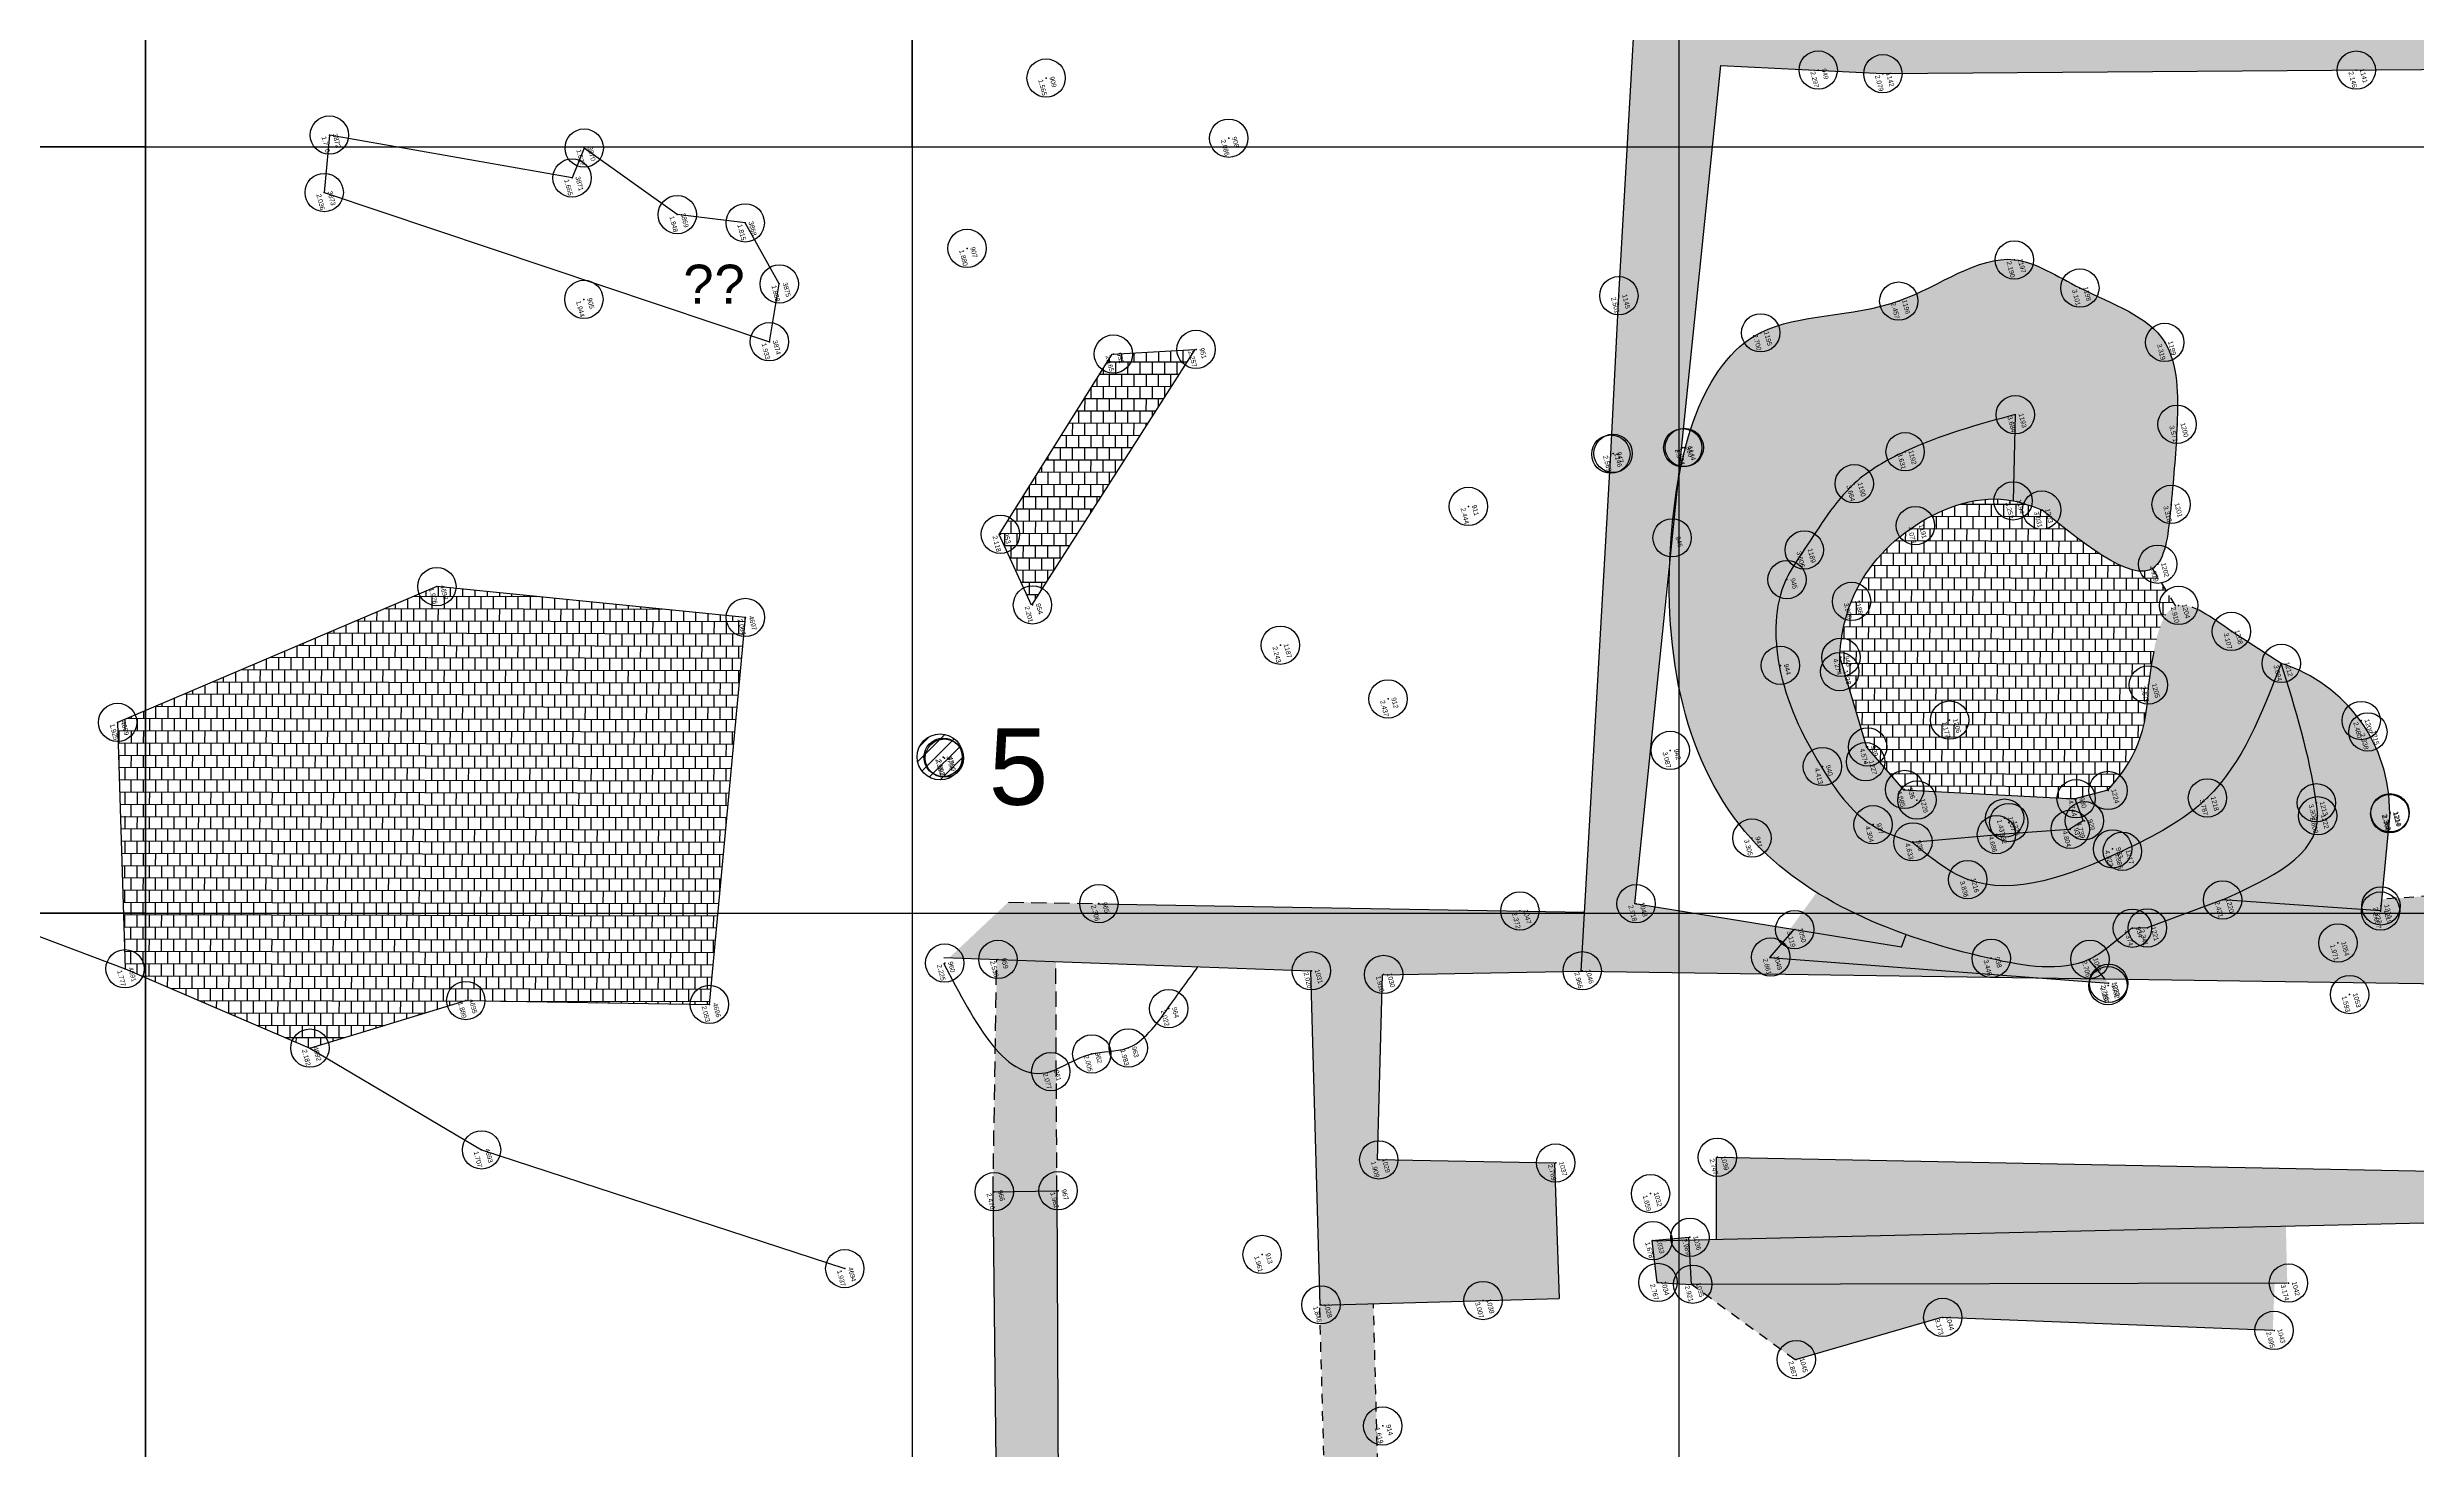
# Model space of a CAD drawing. Header units: millimetres. Extents: x 979 to 714242, y 976 to 4055134.
# Drawn here: x 714077.69 to 714108.6, y 4054825.84 to 4054844.14 of the extents above; entities that cross this region are included whole.
import ezdxf

# ---------------------------------------------------------------- set-up
doc = ezdxf.new("R2010")
doc.units = ezdxf.units.MM
doc.header["$LTSCALE"] = 0.5
doc.header["$MEASUREMENT"] = 0
doc.header["$PDMODE"] = 32
doc.header["$PDSIZE"] = 0.5
for name, pattern in [('ACAD_ISO03W100', [30, 12, -18]), ('DASHED', [0.75, 0.5, -0.25]), ('KatAxonas', [130, 100, -15, 0, -15])]:
    doc.linetypes.add(name, pattern=pattern)
for name, color, linetype in [('__kamini', 255, 'Continuous'), ('__lithosoros', 50, 'Continuous'), ('__toixeia_pyrg', 5, 'Continuous'), ('Allo', 3, 'KatAxonas'), ('apolaxevmenoi_11', 255, 'Continuous'), ('hatch_kaminiou', 6, 'Continuous'), ('hatch_pyrgou', 5, 'Continuous'), ('kanabos', 7, 'Continuous'), ('kanabos_10_10', 254, 'Continuous'), ('TAX-DESC', 45, 'Continuous'), ('TAX-H', 192, 'Continuous'), ('TAX-KOD', 7, 'Continuous'), ('TAX-SHM', 7, 'Continuous')]:
    doc.layers.add(name, color=color, linetype=linetype)
doc.layers.add('evrimata', color=7, linetype='Continuous', true_color=0xf96b06)
doc.styles.add('gr-sdtopo1', font='gr-sdtopo1.shx', dxfattribs={"bigfont": 'BigFgrsdto1.shx'})
doc.styles.get("Standard").update_dxf_attribs({"font": 'arial.ttf'})

# ---------------------------------------------------------------- blocks, each defined once
blk = doc.blocks.new('kanabos')
at = {"layer": 'kanabos'}
blk.add_line((714088.096, 4054912.798), (714088.096, 4054712.798), dxfattribs=at)
blk = doc.blocks.new('kanabos 10_10')
at = {"layer": 'kanabos_10_10'}
for p, q in [((714253.259, 4054882.869), (714253.259, 4054802.869)), ((714263.259, 4054882.869), (714263.259, 4054802.869)), ((714243.259, 4054842.869), (714313.259, 4054842.869)), ((714243.259, 4054842.869), (714243.259, 4054822.869)), ((714243.259, 4054832.869), (714313.259, 4054832.869))]:
    blk.add_line(p, q, dxfattribs=at)
blk = doc.blocks.new('blk_SHMEIO_3-Lay')
at = {"layer": 'TAX-SHM'}
blk.add_point((0, 0), dxfattribs=at)
at = {"layer": 'TAX-DESC', "style": 'gr-sdtopo1'}
blk.add_attdef('DESC', (1.12, -0.34), '', height=0.5, dxfattribs=at)
at = {"layer": 'TAX-H', "style": 'gr-sdtopo1'}
blk.add_attdef('H', (0, -1.7), '', height=1, dxfattribs=at)
at = {"layer": 'TAX-KOD', "style": 'gr-sdtopo1'}
blk.add_attdef('KOD', (0, 0.7), '', height=1, dxfattribs=at)
blk = doc.blocks.new('kan10_10_1')
for p, q in [((714384.945, 4054970.478), (714374.945, 4054970.478)), ((714384.945, 4054960.478), (714384.945, 4054970.478)), ((714374.945, 4054960.478), (714384.945, 4054960.478)), ((714384.945, 4054960.478), (714374.945, 4054960.478)), ((714384.945, 4054950.478), (714384.945, 4054960.478)), ((714374.945, 4054940.478), (714374.945, 4054930.478)), ((714384.945, 4054930.478), (714384.945, 4054940.478)), ((714374.945, 4054930.478), (714384.945, 4054930.478))]:
    blk.add_line(p, q)

msp = doc.modelspace()

# ---------------------------------------------------------------- hatches: boundary and pattern name
at = {"layer": '__lithosoros', "linetype": 'DASHED', "ltscale": 0.5}
h = msp.add_hatch(dxfattribs=at)
h.set_pattern_fill('AR-B88', color=256, scale=0.02, angle=-0.1254, style=0)
h.set_pattern_definition([(359.8746302306, (-8869.91277, 1572.2518), (0.000350098162, 0.159999616972), []), (89.8746302306, (-8869.912766, 1572.25179), (-0.079649710324, 0.1601746660533), [0.16, -0.16])])
h.paths.add_polyline_path([(714091.582, 4054840.133), (714092.661, 4054840.193), (714090.528, 4054836.858), (714090.108, 4054837.78)])
h = msp.add_hatch(dxfattribs=at)
h.set_pattern_fill('AR-B88', color=256, scale=0.02, angle=-0.1254, style=0)
h.set_pattern_definition([(359.8746302306, (0.01584, -0.03205), (0.000350098162, 0.159999616972), []), (89.8746302306, (0.015845, -0.03205), (-0.079649710324, 0.1601746660533), [0.16, -0.16])])
edge = h.paths.add_edge_path()
edge.add_spline(control_points=[(714105.097, 4054835.818), (714105.165, 4054836.29), (714105.233, 4054836.762), (714105.454, 4054836.846)], knot_values=[0.822233, 0.822233, 0.822233, 0.822233, 1.877137, 1.877137, 1.877137, 1.877137], degree=3, periodic=0)
edge.add_line((714105.454, 4054836.846), (714105.152, 4054837.336))
edge.add_spline(control_points=[(714105.152, 4054837.336), (714104.871, 4054837.162), (714104.288, 4054837.632), (714103.706, 4054838.101)], knot_values=[28.066072, 28.066072, 28.066072, 28.066072, 29.603713, 29.603713, 29.603713, 29.603713], degree=3, periodic=0)
edge.add_spline(control_points=[(714103.706, 4054838.101), (714103.582, 4054838.148), (714103.459, 4054838.195), (714103.332, 4054838.22)], knot_values=[0, 0, 0, 0, 0.392475, 0.392475, 0.392475, 0.392475], degree=3, periodic=0)
edge.add_spline(control_points=[(714103.332, 4054838.22), (714102.906, 4054838.306), (714101.981, 4054837.997), (714101.215, 4054837.112), (714101.08, 4054836.425), (714101.072, 4054836.174)], knot_values=[0.181003, 0.181003, 0.181003, 0.181003, 1.495804, 2.788344, 3.539674, 3.539674, 3.539674, 3.539674], degree=3, periodic=0)
edge.add_line((714101.072, 4054836.174), (714101.418, 4054835.004))
edge.add_line((714101.418, 4054835.004), (714101.902, 4054834.449))
edge.add_line((714101.902, 4054834.449), (714104.139, 4054834.328))
edge.add_line((714104.139, 4054834.328), (714104.568, 4054834.441))
edge.add_spline(control_points=[(714104.568, 4054834.441), (714104.825, 4054834.749), (714105.083, 4054835.057), (714105.097, 4054835.818)], knot_values=[0, 0, 0, 0, 1.474978, 1.474978, 1.474978, 1.474978], degree=3, periodic=0)
h = msp.add_hatch(dxfattribs=at)
h.set_pattern_fill('AR-B88', color=256, scale=0.02, angle=-0.1254, style=0)
h.set_pattern_definition([(359.8746302306, (0, 0), (0.000350098162, 0.159999616972), []), (89.8746302306, (0, 0), (-0.079649710324, 0.1601746660533), [0.16, -0.16])])
h.paths.add_polyline_path([(714086.797, 4054836.697), (714082.773, 4054837.1), (714078.609, 4054835.327), (714078.706, 4054832.112), (714081.118, 4054831.077), (714083.151, 4054831.698), (714086.328, 4054831.647)])
h.paths.add_polyline_path([(714078.733, 4054832.119), (714078.777, 4054831.952), (714078.867, 4054831.976), (714078.824, 4054832.143)], flags=24)
h.paths.add_polyline_path([(714083.033, 4054831.668), (714083.083, 4054831.475), (714083.174, 4054831.498), (714083.124, 4054831.691)], flags=24)
h.paths.add_polyline_path([(714083.178, 4054831.705), (714083.228, 4054831.515), (714083.318, 4054831.539), (714083.269, 4054831.729)], flags=24)
h.paths.add_polyline_path([(714086.678, 4054836.669), (714086.735, 4054836.451), (714086.826, 4054836.474), (714086.769, 4054836.693)], flags=9)
h.paths.add_polyline_path([(714082.655, 4054837.069), (714082.705, 4054836.879), (714082.795, 4054836.903), (714082.746, 4054837.093)], flags=25)
h.paths.add_polyline_path([(714082.8, 4054837.107), (714082.85, 4054836.914), (714082.941, 4054836.938), (714082.891, 4054837.13)], flags=9)
h.paths.add_polyline_path([(714078.636, 4054835.334), (714078.686, 4054835.144), (714078.776, 4054835.168), (714078.727, 4054835.358)], flags=24)
at = {"layer": 'evrimata', "linetype": 'Continuous', "ltscale": 0.5}
h = msp.add_hatch(dxfattribs=at)
h.set_pattern_fill('ANSI31', color=256)
h.set_pattern_definition([(45, (-25.80842, -38.02305), (-0.0883883476483, 0.0883883476483), [])])
h.paths.add_polyline_path([(714089.637, 4054834.877, 1), (714089.037, 4054834.877, 1)])
at = {"layer": 'hatch_kaminiou'}
h = msp.add_hatch(color=256, dxfattribs=at)
h.dxf.hatch_style = 1
edge = h.paths.add_edge_path()
edge.add_spline(control_points=[(714106.062, 4054833.012), (714106.685, 4054833.295), (714107.372, 4054833.606), (714107.216, 4054834.856), (714107.015, 4054835.504), (714106.83, 4054836.098)], knot_values=[0, 0, 0, 0, 1.657505, 1.82726, 3.70183, 3.70183, 3.70183, 3.70183], degree=3, periodic=0)
edge.add_spline(control_points=[(714106.83, 4054836.098), (714106.577, 4054835.445), (714106.157, 4054834.365), (714104.571, 4054833.525), (714103.026, 4054832.923), (714102.244, 4054833.572), (714102.01, 4054833.766)], knot_values=[0, 0, 0, 0, 2.002244, 3.311773, 5.362171, 6.23832, 6.23832, 6.23832, 6.23832], degree=3, periodic=0)
edge.add_line((714102.01, 4054833.766), (714103.099, 4054833.859))
edge.add_line((714103.099, 4054833.859), (714104.063, 4054833.928))
edge.add_line((714104.063, 4054833.928), (714104.247, 4054834.041))
edge.add_line((714104.247, 4054834.041), (714104.139, 4054834.328))
edge.add_line((714104.139, 4054834.328), (714101.902, 4054834.449))
edge.add_line((714101.902, 4054834.449), (714101.418, 4054835.004))
edge.add_line((714101.418, 4054835.004), (714101.072, 4054836.174))
edge.add_spline(control_points=[(714101.072, 4054836.174), (714101.08, 4054836.425), (714101.215, 4054837.112), (714101.981, 4054837.997), (714103.046, 4054838.353), (714103.582, 4054838.148), (714103.706, 4054838.101)], knot_values=[0.181003, 0.181003, 0.181003, 0.181003, 0.932333, 2.224873, 3.539674, 3.93215, 3.93215, 3.93215, 3.93215], degree=3, periodic=0)
edge.add_spline(control_points=[(714103.706, 4054838.101), (714104.338, 4054837.592), (714105.272, 4054836.839), (714105.406, 4054838.325), (714105.487, 4054839.181), (714105.484, 4054840.512), (714104.294, 4054840.888), (714103.154, 4054841.652), (714101.815, 4054840.557), (714099.702, 4054840.736), (714099.122, 4054839.348), (714098.968, 4054838.508)], knot_values=[17.068279, 17.068279, 17.068279, 17.068279, 18.736625, 19.535797, 20.585552, 21.66493, 22.979279, 23.909323, 25.510488, 27.358159, 29.603713, 29.603713, 29.603713, 29.603713], degree=3, periodic=0)
edge.add_line((714098.968, 4054838.508), (714098.851, 4054837.358))
edge.add_spline(control_points=[(714098.851, 4054837.358), (714098.807, 4054835.962), (714099.426, 4054833.494), (714102.216, 4054832.353), (714103.957, 4054832.066), (714104.319, 4054832.232), (714104.319, 4054832.232)], knot_values=[7.554552, 7.554552, 7.554552, 7.554552, 11.277025, 14.770658, 16.056705, 16.056705, 16.056705, 16.056705, 16.056705], degree=3, periodic=0)
edge.add_spline(control_points=[(714104.319, 4054832.232), (714104.497, 4054832.315), (714104.65, 4054832.456), (714104.872, 4054832.638)], knot_values=[6.919554, 6.919554, 6.919554, 6.919554, 7.554552, 7.554552, 7.554552, 7.554552], degree=3, periodic=0)
edge.add_line((714104.872, 4054832.638), (714105.082, 4054832.648))
edge.add_line((714105.082, 4054832.648), (714106.062, 4054833.012))
edge = h.paths.add_edge_path(flags=16)
edge.add_spline(control_points=[(714102.01, 4054833.766), (714102.244, 4054833.572), (714103.026, 4054832.923), (714104.571, 4054833.525), (714106.157, 4054834.365), (714106.577, 4054835.445), (714106.83, 4054836.098)], knot_values=[0, 0, 0, 0, 0.876149, 2.926547, 4.236077, 6.23832, 6.23832, 6.23832, 6.23832], degree=3, periodic=0)
edge.add_line((714106.83, 4054836.098), (714106.178, 4054836.517))
edge.add_spline(control_points=[(714106.178, 4054836.517), (714105.921, 4054836.702), (714105.29, 4054837.154), (714105.168, 4054836.314), (714105.097, 4054835.818)], knot_values=[0, 0, 0, 0, 0.767001, 1.877137, 1.877137, 1.877137, 1.877137], degree=3, periodic=0)
edge.add_spline(control_points=[(714105.097, 4054835.818), (714105.083, 4054835.057), (714104.825, 4054834.749), (714104.568, 4054834.441)], knot_values=[0, 0, 0, 0, 1.474978, 1.474978, 1.474978, 1.474978], degree=3, periodic=0)
edge.add_line((714104.568, 4054834.441), (714104.139, 4054834.328))
edge.add_line((714104.139, 4054834.328), (714104.247, 4054834.041))
edge.add_line((714104.247, 4054834.041), (714104.063, 4054833.928))
edge.add_line((714104.063, 4054833.928), (714103.099, 4054833.859))
edge.add_line((714103.099, 4054833.859), (714102.01, 4054833.766))
h = msp.add_hatch(color=256, dxfattribs=at)
h.dxf.hatch_style = 1
edge = h.paths.add_edge_path()
edge.add_spline(control_points=[(714106.83, 4054836.098), (714107.015, 4054835.504), (714107.202, 4054834.903), (714107.289, 4054834.265), (714107.29, 4054834.257)], knot_values=[1.804976, 1.804976, 1.804976, 1.804976, 3.679545, 3.70183, 3.70183, 3.70183, 3.70183], degree=3, periodic=0)
edge.add_line((714107.29, 4054834.257), (714108.236, 4054834.347))
edge.add_arc((714106.214, 4054834.163), 2.03, 5.1916, 72.3229)
h = msp.add_hatch(color=256, dxfattribs=at)
h.dxf.hatch_style = 1
edge = h.paths.add_edge_path()
edge.add_line((714108.244, 4054834.138), (714107.29, 4054834.257))
edge.add_spline(control_points=[(714107.29, 4054834.257), (714107.297, 4054834.208), (714107.364, 4054833.602), (714106.685, 4054833.295), (714106.062, 4054833.012)], knot_values=[0, 0, 0, 0, 0.147471, 1.804976, 1.804976, 1.804976, 1.804976], degree=3, periodic=0)
edge.add_line((714106.062, 4054833.012), (714108.122, 4054832.868))
edge.add_line((714108.122, 4054832.868), (714108.244, 4054834.138))
h = msp.add_hatch(color=256, dxfattribs=at)
h.dxf.hatch_style = 1
h.paths.add_polyline_path([(714108.236, 4054834.347), (714107.29, 4054834.257), (714108.244, 4054834.138, 0.025805)])
h = msp.add_hatch(color=256, dxfattribs=at)
h.dxf.hatch_style = 1
edge = h.paths.add_edge_path()
edge.add_spline(control_points=[(714101.936, 4054832.559), (714101.517, 4054832.708), (714101.124, 4054832.888), (714100.77, 4054833.107)], knot_values=[9.904432, 9.904432, 9.904432, 9.904432, 11.172714, 11.172714, 11.172714, 11.172714], degree=3, periodic=0)
edge.add_line((714100.77, 4054833.107), (714100.156, 4054832.261))
edge.add_line((714100.156, 4054832.261), (714101.857, 4054832.132))
edge.add_line((714101.857, 4054832.132), (714101.936, 4054832.559))
h = msp.add_hatch(color=256, dxfattribs=at)
h.dxf.hatch_style = 1
edge = h.paths.add_edge_path()
edge.add_spline(control_points=[(714104.319, 4054832.232), (714104.319, 4054832.232), (714103.957, 4054832.066), (714103.101, 4054832.207), (714102.287, 4054832.434), (714101.936, 4054832.559)], knot_values=[7.554552, 7.554552, 7.554552, 7.554552, 7.554552, 8.840599, 9.904432, 9.904432, 9.904432, 9.904432], degree=3, periodic=0)
edge.add_line((714101.936, 4054832.559), (714101.877, 4054832.393))
edge.add_line((714101.877, 4054832.393), (714100.469, 4054832.622))
edge.add_line((714100.469, 4054832.622), (714100.156, 4054832.261))
edge.add_line((714100.156, 4054832.261), (714103.685, 4054831.993))
edge.add_line((714103.685, 4054831.993), (714104.529, 4054831.981))
edge.add_line((714104.529, 4054831.981), (714104.319, 4054832.232))
h.paths.add_polyline_path([(714104.529, 4054831.981), (714103.685, 4054831.993), (714104.575, 4054831.926)])
at = {"layer": 'hatch_pyrgou'}
h = msp.add_hatch(color=256, dxfattribs=at)
h.dxf.hatch_style = 1
h.paths.add_polyline_path([(714112.224, 4054846.302), (714111.057, 4054846.045), (714110.892, 4054845.664), (714110.938, 4054845.467), (714112.316, 4054845.583)])
h.paths.add_polyline_path([(714115.477, 4054845.36), (714115.039, 4054845.272), (714115.304, 4054844.534), (714115.51, 4054844.464)])
h.paths.add_polyline_path([(714099.103, 4054828.573), (714098.62, 4054828.562), (714098.684, 4054828.017), (714099.137, 4054827.993)])
h.paths.add_polyline_path([(714098.914, 4054823.094), (714098.6, 4054823.003), (714098.651, 4054822.43), (714098.703, 4054822.366), (714099.161, 4054822.464)])
h.paths.add_polyline_path([(714098.6, 4054823.003), (714098.536, 4054822.984), (714098.575, 4054822.524), (714098.651, 4054822.43)])
h.paths.add_polyline_path([(714098.357, 4054822.893), (714098.219, 4054822.951), (714098.25, 4054822.347), (714098.406, 4054822.41)])
h.paths.add_polyline_path([(714092.909, 4054815.789), (714092.585, 4054815.751), (714092.563, 4054815.234), (714092.996, 4054815.197)])
h.paths.add_polyline_path([(714111.787, 4054812.803), (714110.827, 4054812.609), (714110.991, 4054812.367), (714111.769, 4054812.425)])
h.paths.add_polyline_path([(714102.738, 4054812.788), (714102.324, 4054812.87), (714102.541, 4054812.232), (714102.911, 4054812.278)])
h.paths.add_polyline_path([(714101.626, 4054809.009), (714101.448, 4054809.009), (714101.809, 4054808.228), (714102.017, 4054808.471)])
h.paths.add_polyline_path([(714098.708, 4054809.324), (714098.282, 4054809.089), (714098.399, 4054808.896), (714098.977, 4054809.006, -0.008606), (714098.98, 4054809.035)])
h.paths.add_polyline_path([(714098.282, 4054809.089), (714098.263, 4054808.87), (714098.399, 4054808.896)])
h.paths.add_polyline_path([(714095.898, 4054808.418), (714095.459, 4054808.403), (714095.622, 4054807.909), (714096.116, 4054808.026)])
h.paths.add_polyline_path([(714111.542, 4054803.506), (714111.167, 4054803.313), (714111.325, 4054802.817), (714111.659, 4054802.801)])
h = msp.add_hatch(color=256, dxfattribs=at)
h.dxf.hatch_style = 1
h.paths.add_polyline_path([(714113.187, 4054832.738), (714112.596, 4054832.454), (714112.901, 4054831.973), (714113.365, 4054832.158)])
h.paths.add_polyline_path([(714115.563, 4054838.805, 0.161919), (714115.158, 4054838.438), (714115.542, 4054838.41)])
h.paths.add_polyline_path([(714115.631, 4054841.237), (714115.019, 4054841.238), (714114.886, 4054839.69), (714115.611, 4054839.746)])
h.paths.add_polyline_path([(714115.019, 4054841.238), (714114.722, 4054841.239), (714114.599, 4054839.668), (714114.886, 4054839.69)])
edge = h.paths.add_edge_path()
edge.add_line((714112.432, 4054845.199), (714111.042, 4054845.219))
edge.add_spline(control_points=[(714111.042, 4054845.219), (714111.037, 4054845.086), (714111.022, 4054844.701), (714111.229, 4054843.754), (714111.969, 4054844.027), (714112.406, 4054844.188)], knot_values=[0, 0, 0, 0, 0.412691, 1.191614, 2.308668, 2.308668, 2.308668, 2.308668], degree=3, periodic=0)
edge.add_line((714112.406, 4054844.188), (714112.432, 4054845.199))
h.paths.add_polyline_path([(714094.989, 4054827.743), (714094.288, 4054827.724), (714094.398, 4054823.74), (714094.436, 4054821.263), (714095.772, 4054821.307), (714095.666, 4054821.816), (714095.141, 4054822.062)])
h.paths.add_polyline_path([(714109.885, 4054829.447), (714099.459, 4054829.649), (714099.457, 4054828.581), (714109.272, 4054828.813, -0.212163), (714109.892, 4054829.147)])
h.paths.add_polyline_path([(714109.892, 4054829.147, 0.212163), (714109.272, 4054828.813), (714109.899, 4054828.827)])
h.paths.add_polyline_path([(714090.86, 4054829.214), (714090.027, 4054829.201), (714090.118, 4054821.363), (714090.896, 4054821.376)])
h.paths.add_polyline_path([(714090.847, 4054832.206), (714090.075, 4054832.234), (714090.027, 4054829.201), (714090.86, 4054829.214)])
h = msp.add_hatch(color=256, dxfattribs=at)
h.dxf.hatch_style = 1
h.paths.add_polyline_path([(714112.432, 4054845.199), (714098.447, 4054845.407), (714097.697, 4054832.083), (714103.643, 4054831.994), (714100.156, 4054832.261), (714100.469, 4054832.622), (714098.4, 4054832.958), (714098.883, 4054837.872), (714098.968, 4054838.508), (714099.52, 4054843.898), (714101.634, 4054843.795), (714104.298, 4054843.814), (714111.009, 4054843.863), (714111.013, 4054839.422), (714110.725, 4054833.207), (714108.111, 4054833.016), (714108.122, 4054832.868), (714106.062, 4054833.012), (714105.68, 4054832.87), (714105.082, 4054832.648), (714104.872, 4054832.638), (714104.611, 4054832.423), (714104.319, 4054832.232), (714104.529, 4054831.981), (714111.97, 4054831.87), (714112.25, 4054838.65), (714112.282, 4054839.492)])
h = msp.add_hatch(color=256, dxfattribs=at)
h.dxf.hatch_style = 1
h.paths.add_polyline_path([(714097.741, 4054832.849), (714091.393, 4054832.962), (714090.227, 4054832.982), (714089.457, 4054832.257), (714094.166, 4054832.084), (714094.288, 4054827.724), (714097.413, 4054827.808), (714097.35, 4054829.576), (714095.043, 4054829.617), (714095.106, 4054832.035), (714097.697, 4054832.083)])
at = {"layer": 'hatch_pyrgou', "linetype": 'DASHED'}
h = msp.add_hatch(color=256, dxfattribs=at)
h.dxf.hatch_style = 1
h.paths.add_polyline_path([(714106.89, 4054828.757), (714099.103, 4054828.573), (714099.137, 4054827.993), (714106.908, 4054828.008)])
h.paths.add_polyline_path([(714102.399, 4054827.56), (714106.719, 4054827.391), (714106.743, 4054828.007), (714099.137, 4054827.993), (714100.488, 4054827.009)])
h.paths.add_polyline_path([(714099.101, 4054828.607), (714098.62, 4054828.562), (714099.103, 4054828.573)])

# ---------------------------------------------------------------- linework, layer by layer
at = {"layer": '__kamini'}
for p, q in [((714103.36, 4054839.345), (714103.332, 4054838.22)), ((714106.83, 4054836.098), (714106.178, 4054836.517)), ((714102.01, 4054833.766), (714103.099, 4054833.859)), ((714106.062, 4054833.012), (714105.082, 4054832.648)), ((714100.469, 4054832.622), (714100.156, 4054832.261)), ((714101.877, 4054832.393), (714101.936, 4054832.559)), ((714100.156, 4054832.261), (714104.575, 4054831.926)), ((714104.529, 4054831.981), (714104.319, 4054832.232))]:
    msp.add_line(p, q, dxfattribs=at)
for points in [[(714101.072, 4054836.174), (714101.418, 4054835.004), (714101.902, 4054834.449), (714104.139, 4054834.328)], [(714104.568, 4054834.441), (714104.139, 4054834.328)], [(714104.139, 4054834.328), (714104.247, 4054834.041), (714104.063, 4054833.928), (714103.099, 4054833.859)], [(714108.244, 4054834.138), (714108.122, 4054832.868), (714106.062, 4054833.012)], [(714105.082, 4054832.648), (714104.872, 4054832.638)]]:
    msp.add_lwpolyline(points, dxfattribs=at)
msp.add_arc((714106.214, 4054834.163), 2.03, 359.2789, 72.3229, dxfattribs=at)
msp.add_open_spline([(714104.872, 4054832.638), (714104.65, 4054832.456), (714104.189, 4054832.028), (714102.216, 4054832.353), (714099.318, 4054833.539), (714098.536, 4054837.221), (714099.45, 4054840.758), (714101.815, 4054840.557), (714103.154, 4054841.652), (714104.294, 4054840.888), (714105.484, 4054840.512), (714105.487, 4054839.181), (714105.406, 4054838.325), (714105.272, 4054836.839), (714104.338, 4054837.592), (714103.706, 4054838.101)], degree=3, knots=[6.919554, 6.919554, 6.919554, 6.919554, 7.554552, 8.840599, 12.334232, 16.388299, 19.313833, 21.161504, 22.76267, 23.692713, 25.007062, 26.08644, 27.136195, 27.935367, 29.603713, 29.603713, 29.603713, 29.603713], dxfattribs=at)
for points in [[(714103.36, 4054839.345), (714101.924, 4054838.864), (714101.261, 4054838.445), (714100.609, 4054837.582), (714100.368, 4054837.188), (714100.282, 4054836.069), (714100.829, 4054834.75), (714101.491, 4054833.989), (714102.01, 4054833.766)], [(714101.07, 4054835.993), (714101.072, 4054836.174), (714101.224, 4054836.91), (714102.057, 4054837.898), (714103.332, 4054838.22), (714103.706, 4054838.101)], [(714106.83, 4054836.098), (714105.865, 4054834.344), (714104.755, 4054833.648), (714102.738, 4054833.279), (714102.01, 4054833.766)], [(714106.062, 4054833.012), (714107.303, 4054834.111), (714107.287, 4054834.28), (714106.83, 4054836.098)]]:
    msp.add_spline(points, degree=3, dxfattribs=at)
at = {"layer": '__kamini', "linetype": 'ACAD_ISO03W100', "ltscale": 0.1}
msp.add_spline([(714106.178, 4054836.517), (714105.49, 4054836.856), (714105.097, 4054835.818)], degree=3, dxfattribs=at)
at = {"layer": '__kamini'}
msp.add_open_spline([(714104.568, 4054834.441), (714104.825, 4054834.749), (714105.083, 4054835.057), (714105.097, 4054835.818)], degree=3, dxfattribs=at)
at = {"layer": '__lithosoros', "linetype": 'DASHED', "ltscale": 0.5}
msp.add_line((714105.454, 4054836.846), (714105.152, 4054837.336), dxfattribs=at)
at = {"layer": '__lithosoros', "ltscale": 0.5}
msp.add_lwpolyline([(714091.582, 4054840.133), (714092.661, 4054840.193), (714090.528, 4054836.858), (714090.108, 4054837.78), (714091.582, 4054840.133)], dxfattribs=at)
at = {"layer": '__toixeia_pyrg', "ltscale": 0.8}
for p, q in [((714098.191, 4054840.9), (714098.447, 4054845.407)), ((714098.4, 4054832.958), (714099.52, 4054843.898)), ((714099.52, 4054843.898), (714101.634, 4054843.795)), ((714101.634, 4054843.795), (714111.009, 4054843.863)), ((714098.086, 4054838.832), (714098.191, 4054840.9)), ((714097.697, 4054832.083), (714098.086, 4054838.832)), ((714091.393, 4054832.962), (714097.741, 4054832.849)), ((714101.877, 4054832.393), (714098.4, 4054832.958)), ((714089.385, 4054832.26), (714094.166, 4054832.084)), ((714094.166, 4054832.084), (714094.288, 4054827.724)), ((714095.043, 4054829.617), (714095.106, 4054832.035)), ((714095.106, 4054832.035), (714097.697, 4054832.083)), ((714097.697, 4054832.083), (714111.97, 4054831.87)), ((714097.35, 4054829.576), (714095.043, 4054829.617)), ((714097.35, 4054829.576), (714097.413, 4054827.808)), ((714099.459, 4054829.649), (714099.457, 4054828.581)), ((714109.885, 4054829.447), (714099.459, 4054829.649)), ((714094.288, 4054827.724), (714097.413, 4054827.808)), ((714102.399, 4054827.56), (714100.488, 4054827.009)), ((714106.719, 4054827.391), (714102.399, 4054827.56))]:
    msp.add_line(p, q, dxfattribs=at)
at = {"layer": '__toixeia_pyrg', "linetype": 'DASHED', "ltscale": 0.5}
for p, q in [((714109.904, 4054833.147), (714108.137, 4054833.018)), ((714100.488, 4054827.009), (714099.137, 4054827.993)), ((714094.398, 4054823.74), (714094.288, 4054827.724)), ((714095.141, 4054822.062), (714094.989, 4054827.743))]:
    msp.add_line(p, q, dxfattribs=at)
at = {"layer": '__toixeia_pyrg', "linetype": 'DASHED', "ltscale": 0.8}
for p, q in [((714090.227, 4054832.982), (714091.393, 4054832.962)), ((714090.027, 4054829.201), (714090.075, 4054832.234)), ((714090.86, 4054829.214), (714090.847, 4054832.206))]:
    msp.add_line(p, q, dxfattribs=at)
at = {"layer": '__toixeia_pyrg', "color": 7, "ltscale": 0.8}
for p, q in [((714098.62, 4054828.562), (714110.661, 4054828.845)), ((714106.908, 4054828.008), (714099.137, 4054827.993))]:
    msp.add_line(p, q, dxfattribs=at)
at = {"layer": '__toixeia_pyrg', "ltscale": 0.8}
msp.add_lwpolyline([(714090.027, 4054829.201), (714090.86, 4054829.214), (714090.896, 4054821.376), (714090.118, 4054821.363), (714090.027, 4054829.201)], dxfattribs=at)
at = {"layer": '__toixeia_pyrg', "color": 7, "ltscale": 0.8}
msp.add_lwpolyline([(714098.62, 4054828.562), (714098.684, 4054828.017), (714099.137, 4054827.993), (714099.101, 4054828.607), (714098.62, 4054828.562)], dxfattribs=at)
at = {"layer": 'Allo'}
for p, q in [((714082.773, 4054837.1), (714078.609, 4054835.327)), ((714086.797, 4054836.697), (714082.773, 4054837.1)), ((714086.328, 4054831.647), (714086.797, 4054836.697)), ((714078.609, 4054835.327), (714078.706, 4054832.112)), ((714081.118, 4054831.077), (714083.151, 4054831.698)), ((714083.151, 4054831.698), (714086.328, 4054831.647))]:
    msp.add_line(p, q, dxfattribs=at)
at = {"layer": 'Allo', "ltscale": 0.450056}
msp.add_lwpolyline([(714081.304, 4054842.242), (714087.11, 4054840.295), (714087.24, 4054841.049), (714086.795, 4054841.846), (714085.909, 4054841.954), (714084.695, 4054842.822), (714084.537, 4054842.432), (714081.371, 4054842.992)], close=True, dxfattribs=at)
at = {"layer": 'Allo', "linetype": 'Continuous', "ltscale": 0.180022}
msp.add_lwpolyline([(714043.367, 4054841.162), (714044.36, 4054839.909), (714044.982, 4054839.571), (714045.981, 4054839.847), (714047.09, 4054838.281), (714051.065, 4054837.03), (714052.479, 4054836.543), (714055.292, 4054836.669), (714057.855, 4054836.916), (714058.454, 4054837.419), (714060.304, 4054837.579), (714061.75, 4054837.372), (714062.065, 4054836.224), (714064.422, 4054836.064), (714066.045, 4054837.273), (714070.024, 4054835.831), (714071.679, 4054834.921), (714075.12, 4054833.465), (714078.706, 4054832.112), (714081.118, 4054831.077), (714083.356, 4054829.749), (714088.094, 4054828.199)], dxfattribs=at)
at = {"layer": 'apolaxevmenoi_11', "ltscale": 0.5}
msp.add_spline([(714089.382, 4054832.186), (714090.765, 4054830.769), (714091.3, 4054830.999), (714091.774, 4054831.077), (714092.304, 4054831.591), (714092.7, 4054832.138)], degree=3, dxfattribs=at)
at = {"layer": 'evrimata'}
msp.add_circle((714089.337, 4054834.877), 0.3, dxfattribs=at)

# ---------------------------------------------------------------- block references
at = {"layer": '__toixeia_pyrg', "color": 2}
msp.add_blockref('kanabos 10_10', (-164.285, -0.032), dxfattribs=at)
at = {"layer": 'kanabos'}
msp.add_blockref('kanabos', (0.878, 0.039), dxfattribs=at)
at = {"layer": 'kanabos_10_10'}
for p in [(-305.971, -87.641), (-295.971, -87.641), (-305.971, -127.641)]:
    msp.add_blockref('kan10_10_1', p, dxfattribs=at)
at = {"layer": 'TAX-SHM', "xscale": 0.062475, "yscale": 0.062475, "zscale": 0.062475, "rotation": 284.5704941548227}
for p, values in [((714090.72, 4054843.736), {'KOD': '909', 'H': '1.565'}), ((714100.79, 4054843.84), {'KOD': '949', 'H': '2.297'}), ((714101.633, 4054843.792), {'KOD': '1142', 'H': '2.079'}), ((714107.808, 4054843.839), {'KOD': '1141', 'H': '2.146'}), ((714081.371, 4054842.992), {'KOD': '3872', 'H': '1.770'}), ((714084.695, 4054842.822), {'KOD': '3870', 'H': '1.627'}), ((714093.101, 4054842.951), {'KOD': '908', 'H': '2.086'}), ((714081.304, 4054842.242), {'KOD': '3873', 'H': '2.036'}), ((714084.537, 4054842.432), {'KOD': '3871', 'H': '1.665'}), ((714085.909, 4054841.954), {'KOD': '3869', 'H': '1.848'}), ((714086.795, 4054841.846), {'KOD': '3868', 'H': '1.815'}), ((714089.688, 4054841.513), {'KOD': '907', 'H': '1.880'}), ((714103.349, 4054841.362), {'KOD': '1197', 'H': '2.190'}), ((714087.24, 4054841.049), {'KOD': '3875', 'H': '1.888'}), ((714104.203, 4054840.995), {'KOD': '1198', 'H': '3.101'}), ((714084.691, 4054840.848), {'KOD': '905', 'H': '1.944'}), ((714098.19, 4054840.895), {'KOD': '1145', 'H': '2.501'}), ((714101.841, 4054840.825), {'KOD': '1196', 'H': '2.457'}), ((714100.04, 4054840.411), {'KOD': '1195', 'H': '2.700'}), ((714087.11, 4054840.295), {'KOD': '3874', 'H': '1.933'}), ((714091.597, 4054840.134), {'KOD': '952', 'H': '2.165'}), ((714092.676, 4054840.195), {'KOD': '951', 'H': '2.257'}), ((714105.31, 4054840.286), {'KOD': '1199', 'H': '3.319'}), ((714103.36, 4054839.342), {'KOD': '1193', 'H': '3.684'}), ((714105.471, 4054839.218), {'KOD': '1200', 'H': '3.571'}), ((714098.086, 4054838.828), {'KOD': '1146', 'H': '2.569'}), ((714098.115, 4054838.838), {'KOD': '947'}), ((714099.024, 4054838.911), {'KOD': '950', 'H': '2.944'}), ((714099.044, 4054838.915), {'KOD': '1144', 'H': '2.954'}), ((714101.924, 4054838.86), {'KOD': '1192', 'H': '3.631'}), ((714096.228, 4054838.146), {'KOD': '911', 'H': '2.444'}), ((714101.261, 4054838.442), {'KOD': '1190', 'H': '3.664'}), ((714103.332, 4054838.218), {'KOD': '1194', 'H': '3.252'}), ((714105.393, 4054838.172), {'KOD': '1201', 'H': '3.318'}), ((714102.058, 4054837.895), {'KOD': '1191', 'H': '4.073'}), ((714103.706, 4054838.098), {'KOD': '1203', 'H': '3.031'}), ((714090.123, 4054837.782), {'KOD': '953', 'H': '2.118'}), ((714098.885, 4054837.736), {'KOD': '946'}), ((714100.609, 4054837.578), {'KOD': '1189', 'H': '3.606'}), ((714105.219, 4054837.392), {'KOD': '1202', 'H': '2.919'}), ((714082.773, 4054837.1), {'KOD': '4698', 'H': '1.976'}), ((714100.383, 4054837.191), {'KOD': '945'}), ((714101.225, 4054836.907), {'KOD': '1188', 'H': '3.986'}), ((714086.797, 4054836.697), {'KOD': '4697', 'H': '2.064'}), ((714090.542, 4054836.861), {'KOD': '954', 'H': '2.201'}), ((714105.491, 4054836.854), {'KOD': '1204', 'H': '2.910'}), ((714093.775, 4054836.335), {'KOD': '1187', 'H': '2.243'}), ((714106.179, 4054836.515), {'KOD': '1208', 'H': '3.107'}), ((714100.297, 4054836.072), {'KOD': '944'}), ((714101.071, 4054835.99), {'KOD': '1228'}), ((714101.087, 4054836.177), {'KOD': '943', 'H': '4.274'}), ((714106.83, 4054836.097), {'KOD': '1212', 'H': '3.094'}), ((714105.097, 4054835.816), {'KOD': '1205', 'H': '2.675'}), ((714095.179, 4054835.633), {'KOD': '912', 'H': '2.437'}), ((714102.504, 4054835.357), {'KOD': '1206', 'H': '1.177'}), ((714078.609, 4054835.327), {'KOD': '4699', 'H': '1.925'}), ((714107.872, 4054835.352), {'KOD': '1209', 'H': '2.480'}), ((714107.959, 4054835.203), {'KOD': '1215', 'H': '2.338'}), ((714089.377, 4054834.872), {'KOD': '3706', 'H': '2.369'}), ((714089.393, 4054834.861), {'KOD': '4700', 'H': '2.362'}), ((714098.861, 4054834.962), {'KOD': '942', 'H': '3.087'}), ((714100.844, 4054834.752), {'KOD': '940', 'H': '4.413'}), ((714101.408, 4054834.814), {'KOD': '1227'}), ((714101.434, 4054835.007), {'KOD': '939', 'H': '4.574'}), ((714101.917, 4054834.452), {'KOD': '936', 'H': '4.685'}), ((714104.57, 4054834.439), {'KOD': '1224'}), ((714102.078, 4054834.314), {'KOD': '1226'}), ((714104.154, 4054834.331), {'KOD': '930', 'H': '4.744'}), ((714105.867, 4054834.342), {'KOD': '1218', 'H': '3.787'}), ((714107.288, 4054834.278), {'KOD': '1213', 'H': '3.302'}), ((714108.245, 4054834.136), {'KOD': '1210', 'H': '2.368'}), ((714108.249, 4054834.148), {'KOD': '1214', 'H': '2.369'}), ((714099.926, 4054833.818), {'KOD': '941', 'H': '3.305'}), ((714101.506, 4054833.993), {'KOD': '937', 'H': '4.304'}), ((714103.115, 4054833.863), {'KOD': '932', 'H': '4.686'}), ((714103.222, 4054834.078), {'KOD': '1207', 'H': '1.437'}), ((714103.276, 4054834.021), {'KOD': '1225'}), ((714104.078, 4054833.932), {'KOD': '931', 'H': '4.804'}), ((714104.262, 4054834.044), {'KOD': '929', 'H': '4.739'}), ((714107.304, 4054834.109), {'KOD': '1222', 'H': '2.600'}), ((714102.025, 4054833.769), {'KOD': '935', 'H': '4.633'}), ((714104.63, 4054833.677), {'KOD': '933', 'H': '4.323'}), ((714104.757, 4054833.646), {'KOD': '1217', 'H': '3.886'}), ((714102.74, 4054833.276), {'KOD': '1216', 'H': '3.836'}), ((714091.408, 4054832.963), {'KOD': '965', 'H': '2.306'}), ((714098.415, 4054832.961), {'KOD': '1048', 'H': '2.918'}), ((714106.064, 4054833.011), {'KOD': '1220', 'H': '2.421'}), ((714108.13, 4054832.933), {'KOD': '1211', 'H': '2.327'}), ((714096.899, 4054832.867), {'KOD': '1047', 'H': '2.372'}), ((714100.484, 4054832.624), {'KOD': '1050', 'H': '3.119'}), ((714104.888, 4054832.642), {'KOD': '934', 'H': '3.374'}), ((714105.084, 4054832.645), {'KOD': '1221', 'H': '2.341'}), ((714108.124, 4054832.866), {'KOD': '1219', 'H': '2.057'}), ((714107.569, 4054832.449), {'KOD': '1054', 'H': '1.971'}), ((714078.706, 4054832.112), {'KOD': '4691', 'H': '1.777'}), ((714089.398, 4054832.187), {'KOD': '960', 'H': '2.225'}), ((714090.091, 4054832.235), {'KOD': '959', 'H': '2.530'}), ((714094.18, 4054832.086), {'KOD': '1031', 'H': '2.020'}), ((714095.122, 4054832.038), {'KOD': '1030', 'H': '1.910'}), ((714097.712, 4054832.086), {'KOD': '1046', 'H': '2.966'}), ((714100.171, 4054832.265), {'KOD': '1049', 'H': '2.861'}), ((714103.048, 4054832.249), {'KOD': '938', 'H': '3.446'}), ((714104.334, 4054832.236), {'KOD': '1051', 'H': '2.706'}), ((714083.151, 4054831.698), {'KOD': '4695', 'H': '1.889'}), ((714104.571, 4054831.892), {'KOD': '1052', 'H': '2.259'}), ((714104.578, 4054831.923), {'KOD': '1223', 'H': '2.716'}), ((714107.721, 4054831.776), {'KOD': '1053', 'H': '1.593'}), ((714086.328, 4054831.647), {'KOD': '4696', 'H': '2.053'}), ((714092.319, 4054831.593), {'KOD': '964', 'H': '2.022'}), ((714081.118, 4054831.077), {'KOD': '4692', 'H': '2.182'}), ((714091.792, 4054831.079), {'KOD': '963', 'H': '1.983'}), ((714090.781, 4054830.771), {'KOD': '961', 'H': '2.077'}), ((714091.316, 4054831.001), {'KOD': '962', 'H': '2.005'}), ((714083.356, 4054829.749), {'KOD': '4693', 'H': '1.707'}), ((714095.059, 4054829.619), {'KOD': '1029', 'H': '1.909'}), ((714097.366, 4054829.578), {'KOD': '1037', 'H': '2.769'}), ((714099.475, 4054829.652), {'KOD': '1039', 'H': '2.747'}), ((714090.044, 4054829.203), {'KOD': '966', 'H': '2.476'}), ((714090.876, 4054829.216), {'KOD': '967', 'H': '1.962'}), ((714098.603, 4054829.179), {'KOD': '1032', 'H': '1.659'}), ((714098.635, 4054828.565), {'KOD': '1033', 'H': '1.678'}), ((714099.117, 4054828.609), {'KOD': '1036', 'H': '2.989'}), ((714093.537, 4054828.384), {'KOD': '913', 'H': '1.961'}), ((714088.094, 4054828.199), {'KOD': '4694', 'H': '1.937'}), ((714098.7, 4054828.019), {'KOD': '1034', 'H': '2.767'}), ((714099.153, 4054827.996), {'KOD': '1035', 'H': '2.921'}), ((714106.924, 4054828.011), {'KOD': '1042', 'H': '3.174'}), ((714094.304, 4054827.727), {'KOD': '1028', 'H': '1.846'}), ((714096.418, 4054827.783), {'KOD': '1038', 'H': '3.007'}), ((714102.415, 4054827.563), {'KOD': '1044', 'H': '3.173'}), ((714106.735, 4054827.394), {'KOD': '1043', 'H': '2.995'}), ((714100.504, 4054827.012), {'KOD': '1045', 'H': '2.867'}), ((714095.11, 4054826.146), {'KOD': '914', 'H': '1.619'})]:
    msp.add_blockref('blk_SHMEIO_3-Lay', p, dxfattribs=at).add_auto_attribs(values)

# ---------------------------------------------------------------- texts
at = {"layer": 'evrimata', "char_height": 0.508, "attachment_point": 1}
for insert in [(714085.988, 4054841.301), (714086.394, 4054841.301)]:
    msp.add_mtext_dynamic_manual_height_columns('?', width=1.0005, gutter_width=2.463, heights=[0.517], dxfattribs=dict(at, insert=insert))
at = {"layer": 'evrimata', "linetype": 'DASHED', "insert": (714089.971, 4054835.252), "char_height": 1, "attachment_point": 1}
msp.add_mtext_dynamic_manual_height_columns('5', width=0.64797, gutter_width=2.463, heights=[0], dxfattribs=at)

doc.saveas('drawing.dxf')
